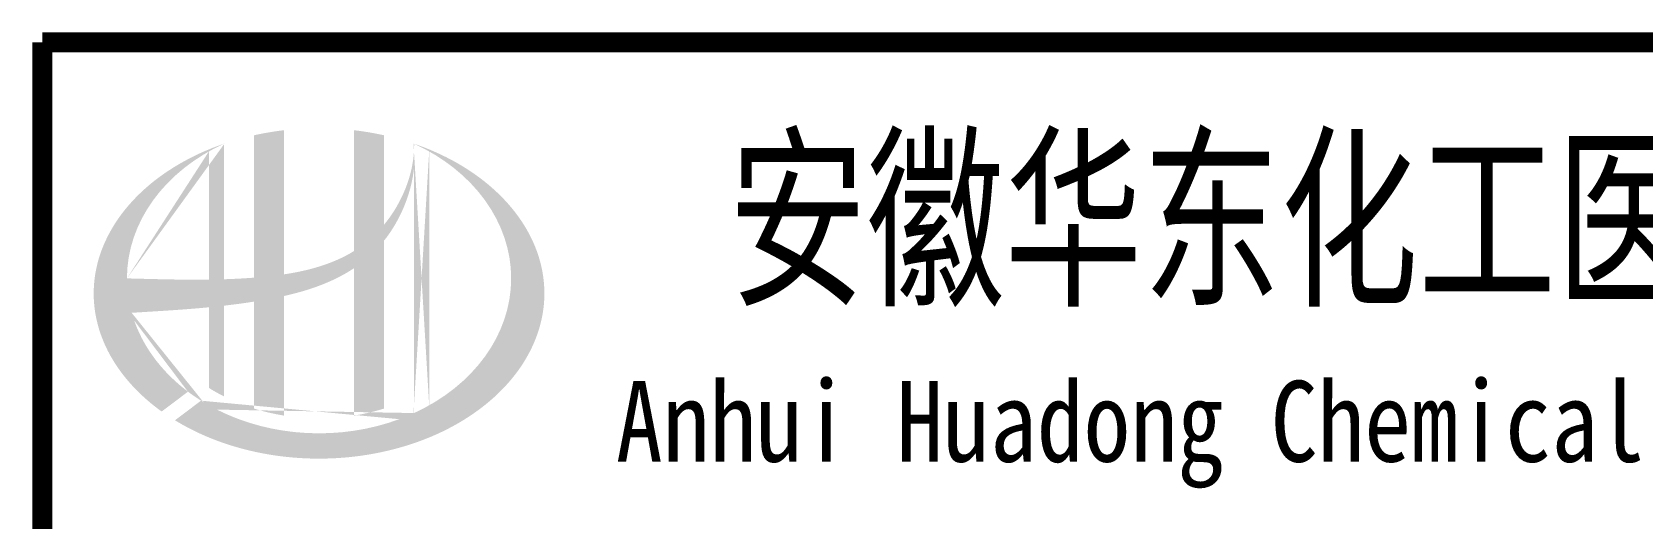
# Model space of a CAD drawing. Extents: x 6128144 to 12201635, y -1670122 to -706096.
# Drawn here: x 6269494 to 6272281, y -750664 to -749822 of the extents above; entities that cross this region are included whole.
import ezdxf
from ezdxf.enums import TextEntityAlignment as Align

# ---------------------------------------------------------------- set-up
doc = ezdxf.new("R2010")
doc.units = 0
doc.header["$LTSCALE"] = 1000
doc.header["$MEASUREMENT"] = 0
doc.layers.get('0').update_dxf_attribs({"linetype": 'CONTINUOUS'})
doc.styles.add('宋体', font='', dxfattribs={"width": 0.7})
doc.styles.get('宋体').set_extended_font_data('SimSun')

msp = doc.modelspace()

# ---------------------------------------------------------------- hatches: boundary and pattern name
h = msp.add_hatch(color=256)
edge = h.paths.add_edge_path()
edge.add_spline(control_points=[(6269929.5, -750278.7), (6269932.6, -750278), (6269935.6, -750277.3), (6269960.2, -750271.4), (6269981.5, -750264.9), (6270018.9, -750249.3), (6270035.4, -750240.8), (6270050.8, -750230.5)], knot_values=[61.629012, 61.629012, 61.629012, 61.629012, 63.330431, 63.330431, 75.353634, 75.353634, 85.398649, 85.398649, 85.398649, 85.398649], degree=3, periodic=0)
edge.add_line((6270050.8, -750230.5), (6270050.8, -750485.7))
edge.add_spline(control_points=[(6270050.8, -750485.7), (6270059.4, -750484.3), (6270067.9, -750482.6), (6270085.3, -750478.6), (6270094.2, -750476.2), (6270102.8, -750473.5)], knot_values=[4.908456, 4.908456, 4.908456, 4.908456, 4.992821, 4.992821, 5.083034, 5.083034, 5.083034, 5.083034], degree=3, periodic=0)
edge.add_line((6270102.8, -750473.5), (6270102.8, -750182.7))
edge.add_spline(control_points=[(6270102.8, -750182.7), (6270107.2, -750177.3), (6270111.3, -750171.6), (6270124.3, -750151.8), (6270132.1, -750136.8), (6270146.8, -750100.4), (6270152.4, -750078.5), (6270154.7, -750055.8), (6270154.8, -750055.2), (6270154.8, -750054.6)], knot_values=[97.991744, 97.991744, 97.991744, 97.991744, 101.64219, 101.64219, 110.337975, 110.337975, 121.934322, 121.934322, 122.270691, 122.270691, 122.270691, 122.270691], degree=3, periodic=0)
edge.add_line((6270154.8, -750054.6), (6270154.8, -750019.3))
edge.add_spline(control_points=[(6270154.8, -750019.3), (6270154.8, -750023.2), (6270154.6, -750027), (6270154.3, -750030.9)], knot_values=[126.194075, 126.194075, 126.194075, 126.194075, 128.396762, 128.396762, 128.396762, 128.396762], degree=3, periodic=0)
edge.add_spline(control_points=[(6270154.3, -750030.9), (6270154.1, -750034), (6270153.8, -750037.1), (6270153.4, -750040.2)], knot_values=[124.417049, 124.417049, 124.417049, 124.417049, 126.194075, 126.194075, 126.194075, 126.194075], degree=3, periodic=0)
edge.add_spline(control_points=[(6270153.4, -750040.2), (6270152.8, -750044.7), (6270152.1, -750049.3), (6270151.2, -750053.8)], knot_values=[121.80529, 121.80529, 121.80529, 121.80529, 124.417049, 124.417049, 124.417049, 124.417049], degree=3, periodic=0)
edge.add_spline(control_points=[(6270151.2, -750053.8), (6270150, -750059.9), (6270148.5, -750066), (6270146.8, -750072)], knot_values=[118.31574, 118.31574, 118.31574, 118.31574, 121.80529, 121.80529, 121.80529, 121.80529], degree=3, periodic=0)
edge.add_spline(control_points=[(6270146.8, -750072), (6270145.1, -750078), (6270143, -750084.1), (6270140.8, -750090)], knot_values=[114.795988, 114.795988, 114.795988, 114.795988, 118.31574, 118.31574, 118.31574, 118.31574], degree=3, periodic=0)
edge.add_spline(control_points=[(6270140.8, -750090), (6270138.5, -750095.8), (6270136, -750101.6), (6270133.3, -750107.3)], knot_values=[111.329641, 111.329641, 111.329641, 111.329641, 114.795988, 114.795988, 114.795988, 114.795988], degree=3, periodic=0)
edge.add_spline(control_points=[(6270133.3, -750107.3), (6270130.5, -750113), (6270127.5, -750118.7), (6270124.3, -750124.3)], knot_values=[107.79529, 107.79529, 107.79529, 107.79529, 111.329641, 111.329641, 111.329641, 111.329641], degree=3, periodic=0)
edge.add_spline(control_points=[(6270124.3, -750124.3), (6270121.2, -750129.7), (6270117.8, -750135), (6270114.2, -750140.1)], knot_values=[104.343579, 104.343579, 104.343579, 104.343579, 107.79529, 107.79529, 107.79529, 107.79529], degree=3, periodic=0)
edge.add_spline(control_points=[(6270114.2, -750140.1), (6270110.6, -750145.3), (6270106.8, -750150.3), (6270102.8, -750155.1)], knot_values=[100.8507, 100.8507, 100.8507, 100.8507, 104.343579, 104.343579, 104.343579, 104.343579], degree=3, periodic=0)
edge.add_line((6270102.8, -750155.1), (6270102.8, -750000.5))
edge.add_spline(control_points=[(6270102.8, -750000.5), (6270085.8, -749996.7), (6270068.4, -749993.8), (6270050.8, -749991.7)], knot_values=[4.423999, 4.423999, 4.423999, 4.423999, 4.558741, 4.558741, 4.558741, 4.558741], degree=3, periodic=0)
edge.add_line((6270050.8, -749991.7), (6270050.8, -750200.8))
edge.add_spline(control_points=[(6270050.8, -750200.8), (6270014.9, -750223.1), (6269972.8, -750234.7), (6269929.5, -750241.2)], knot_values=[63.246215, 63.246215, 63.246215, 63.246215, 87.689124, 87.689124, 87.689124, 87.689124], degree=3, periodic=0)
edge.add_line((6269929.5, -750241.2), (6269929.5, -749991.7))
edge.add_spline(control_points=[(6269929.5, -749991.7), (6269911.9, -749993.8), (6269894.5, -749996.7), (6269877.5, -750000.5)], knot_values=[4.866038, 4.866038, 4.866038, 4.866038, 5.000777, 5.000777, 5.000777, 5.000777], degree=3, periodic=0)
edge.add_line((6269877.5, -750000.5), (6269877.5, -750246.9))
edge.add_spline(control_points=[(6269877.5, -750246.9), (6269876.7, -750247), (6269859.2, -750248.3), (6269841.9, -750249.2), (6269825.5, -750249.7)], knot_values=[43.657356, 43.657356, 43.657356, 43.657356, 44.134253, 53.497092, 53.497092, 53.497092, 53.497092], degree=3, periodic=0)
edge.add_line((6269825.5, -750249.7), (6269825.5, -750015.1))
edge.add_spline(control_points=[(6269825.5, -750015.1), (6269817, -750018.1), (6269808.6, -750021.2), (6269800.4, -750024.6)], knot_values=[5.14157, 5.14157, 5.14157, 5.14157, 5.212921, 5.212921, 5.212921, 5.212921], degree=3, periodic=0)
edge.add_spline(control_points=[(6269800.4, -750024.6), (6269797, -750026), (6269793.5, -750027.4), (6269777.4, -750034.5), (6269765.2, -750040.7), (6269753.4, -750047.3)], knot_values=[5.212921, 5.212921, 5.212921, 5.212921, 5.24296, 5.24296, 5.355623, 5.355623, 5.355623, 5.355623], degree=3, periodic=0)
edge.add_spline(control_points=[(6269753.4, -750047.3), (6269746, -750051.4), (6269738.7, -750055.8), (6269731.8, -750060.4)], knot_values=[5.355623, 5.355623, 5.355623, 5.355623, 5.426974, 5.426974, 5.426974, 5.426974], degree=3, periodic=0)
edge.add_spline(control_points=[(6269731.8, -750060.4), (6269728, -750062.8), (6269724.4, -750065.2), (6269717.7, -750070), (6269714.5, -750072.2), (6269711.5, -750074.5)], knot_values=[5.426974, 5.426974, 5.426974, 5.426974, 5.464765, 5.464765, 5.498325, 5.498325, 5.498325, 5.498325], degree=3, periodic=0)
edge.add_spline(control_points=[(6269711.5, -750074.5), (6269698.4, -750084.3), (6269686.4, -750094.8), (6269675.5, -750105.7)], knot_values=[5.498325, 5.498325, 5.498325, 5.498325, 5.641027, 5.641027, 5.641027, 5.641027], degree=3, periodic=0)
edge.add_spline(control_points=[(6269675.5, -750105.7), (6269672, -750109.2), (6269668.6, -750112.8), (6269658.4, -750124.1), (6269651.9, -750132), (6269646, -750140.1)], knot_values=[5.641027, 5.641027, 5.641027, 5.641027, 5.686569, 5.686569, 5.783729, 5.783729, 5.783729, 5.783729], degree=3, periodic=0)
edge.add_spline(control_points=[(6269646, -750140.1), (6269638.5, -750150.5), (6269631.8, -750161.2), (6269625.3, -750173.7), (6269624.4, -750175.3), (6269623.7, -750176.9)], knot_values=[5.783729, 5.783729, 5.783729, 5.783729, 5.908374, 5.908374, 5.92643, 5.92643, 5.92643, 5.92643], degree=3, periodic=0)
edge.add_spline(control_points=[(6269623.7, -750176.9), (6269617.4, -750189.4), (6269612.4, -750202.2), (6269608.6, -750215.2)], knot_values=[5.92643, 5.92643, 5.92643, 5.92643, 6.069132, 6.069132, 6.069132, 6.069132], degree=3, periodic=0)
edge.add_spline(control_points=[(6269608.6, -750215.2), (6269607, -750220.8), (6269605.7, -750226.3), (6269603, -750239.4), (6269601.8, -750246.9), (6269601.1, -750254.5)], knot_values=[6.069132, 6.069132, 6.069132, 6.069132, 6.130179, 6.130179, 6.211834, 6.211834, 6.211834, 6.211834], degree=3, periodic=0)
edge.add_spline(control_points=[(6269601.1, -750254.5), (6269600.5, -750261), (6269600.2, -750267.6), (6269600.2, -750274.2)], knot_values=[6.211834, 6.211834, 6.211834, 6.211834, 6.283185, 6.283185, 6.283185, 6.283185], degree=3, periodic=0)
edge.add_spline(control_points=[(6269600.2, -750274.2), (6269600.2, -750278.9), (6269600.3, -750283.6), (6269600.6, -750288.2)], knot_values=[6.283185, 6.283185, 6.283185, 6.283185, 6.333655, 6.333655, 6.333655, 6.333655], degree=3, periodic=0)
edge.add_spline(control_points=[(6269600.6, -750288.2), (6269601.3, -750297.6), (6269602.5, -750306.9), (6269604.4, -750316.1)], knot_values=[6.333655, 6.333655, 6.333655, 6.333655, 6.434594, 6.434594, 6.434594, 6.434594], degree=3, periodic=0)
edge.add_spline(control_points=[(6269604.4, -750316.1), (6269604.5, -750316.7), (6269604.7, -750317.3), (6269606.6, -750326.6), (6269609, -750335.2), (6269611.9, -750343.7)], knot_values=[6.434594, 6.434594, 6.434594, 6.434594, 6.441278, 6.441278, 6.535532, 6.535532, 6.535532, 6.535532], degree=3, periodic=0)
edge.add_spline(control_points=[(6269611.9, -750343.7), (6269615.1, -750352.8), (6269618.8, -750361.8), (6269623.2, -750370.7)], knot_values=[6.535532, 6.535532, 6.535532, 6.535532, 6.636471, 6.636471, 6.636471, 6.636471], degree=3, periodic=0)
edge.add_spline(control_points=[(6269623.2, -750370.7), (6269624.3, -750373), (6269625.4, -750375.2), (6269630.1, -750384), (6269634, -750390.5), (6269638.2, -750397)], knot_values=[6.636471, 6.636471, 6.636471, 6.636471, 6.661894, 6.661894, 6.73741, 6.73741, 6.73741, 6.73741], degree=3, periodic=0)
edge.add_spline(control_points=[(6269638.2, -750397), (6269643.7, -750405.5), (6269649.9, -750413.9), (6269656.7, -750422.1)], knot_values=[6.73741, 6.73741, 6.73741, 6.73741, 6.838349, 6.838349, 6.838349, 6.838349], degree=3, periodic=0)
edge.add_spline(control_points=[(6269656.7, -750422.1), (6269659.7, -750425.7), (6269662.7, -750429.2), (6269670, -750437.2), (6269674.3, -750441.6), (6269678.7, -750445.9)], knot_values=[6.838349, 6.838349, 6.838349, 6.838349, 6.88251, 6.88251, 6.939288, 6.939288, 6.939288, 6.939288], degree=3, periodic=0)
edge.add_spline(control_points=[(6269678.7, -750445.9), (6269686.6, -750453.6), (6269695, -750461.1), (6269704, -750468.2)], knot_values=[6.939288, 6.939288, 6.939288, 6.939288, 7.040227, 7.040227, 7.040227, 7.040227], degree=3, periodic=0)
edge.add_spline(control_points=[(6269704, -750468.2), (6269708.4, -750471.7), (6269713, -750475.2), (6269717.8, -750478.6)], knot_values=[7.040227, 7.040227, 7.040227, 7.040227, 7.090696, 7.090696, 7.090696, 7.090696], degree=3, periodic=0)
edge.add_line((6269717.8, -750478.6), (6269763.3, -750444.4))
edge.add_ellipse((6269990.2, -750248.2), major_axis=(332.5, 0), ratio=0.806676, start_angle=192.819, end_angle=226.9853, ccw=False)
edge.add_spline(control_points=[(6269665.9, -750307.8), (6269678, -750307), (6269690, -750306.3), (6269734.3, -750303.5), (6269766.8, -750301.4), (6269799.5, -750298.2)], knot_values=[11.398263, 11.398263, 11.398263, 11.398263, 18.40729, 18.40729, 37.18094, 37.18094, 37.18094, 37.18094], degree=3, periodic=0)
edge.add_line((6269799.5, -750298.2), (6269799.5, -750437.7))
edge.add_spline(control_points=[(6269799.5, -750437.7), (6269801.3, -750438.9), (6269803.1, -750440), (6269811.6, -750445.1), (6269818.4, -750448.8), (6269825.5, -750452.4)], knot_values=[4.049945, 4.049945, 4.049945, 4.049945, 4.072021, 4.072021, 4.153257, 4.153257, 4.153257, 4.153257], degree=3, periodic=0)
edge.add_line((6269825.5, -750452.4), (6269825.5, -750295.5))
edge.add_spline(control_points=[(6269825.5, -750295.5), (6269841.6, -750293.6), (6269857.8, -750291.5), (6269875.2, -750288.8), (6269876.4, -750288.7), (6269877.5, -750288.5)], knot_values=[42.135009, 42.135009, 42.135009, 42.135009, 51.307228, 51.307228, 51.948574, 51.948574, 51.948574, 51.948574], degree=3, periodic=0)
edge.add_line((6269877.5, -750288.5), (6269877.5, -750473.5))
edge.add_spline(control_points=[(6269877.5, -750473.5), (6269894.3, -750478.7), (6269911.8, -750482.8), (6269929.5, -750485.7)], knot_values=[4.34174, 4.34174, 4.34174, 4.34174, 4.516316, 4.516316, 4.516316, 4.516316], degree=3, periodic=0)
edge.add_line((6269929.5, -750485.7), (6269929.5, -750278.7))
edge = h.paths.add_edge_path(flags=16)
edge.add_ellipse((6269990.2, -750248.2), major_axis=(332.5, 0), ratio=0.806676, start_angle=124.9875, end_angle=179.999, ccw=False)
edge.add_line((6269799.5, -750028.5), (6269799.5, -750250.3))
edge.add_spline(control_points=[(6269799.5, -750250.3), (6269751.8, -750250.9), (6269704.9, -750249.4), (6269657.7, -750248.2)], knot_values=[11.27373, 11.27373, 11.27373, 11.27373, 38.687513, 38.687513, 38.687513, 38.687513], degree=3, periodic=0)
edge = h.paths.add_edge_path()
edge.add_spline(control_points=[(6269740.8, -750493.8), (6269756.3, -750503.3), (6269772.8, -750511.9), (6269815.2, -750530.6), (6269841.8, -750539.5), (6269897.2, -750552.8), (6269925.9, -750557.1), (6269984, -750561), (6270013.3, -750560.5), (6270071.1, -750554.8), (6270099.5, -750549.5), (6270154, -750534.5), (6270180.1, -750524.8), (6270228.6, -750501.3), (6270250.9, -750487.6), (6270290.9, -750457.2), (6270308.5, -750440.4), (6270338.2, -750404.6), (6270350.2, -750385.7), (6270368.4, -750346.6), (6270374.6, -750326.5), (6270380.9, -750285.9), (6270381, -750265.4), (6270375.3, -750224.7), (6270369.4, -750204.4), (6270351.6, -750165.1), (6270339.7, -750146), (6270310.2, -750109.9), (6270292.7, -750092.9), (6270252.8, -750062.1), (6270230.4, -750048.2), (6270189.9, -750028.4), (6270172.7, -750021.3), (6270154.8, -750015.1)], knot_values=[0.886421, 0.886421, 0.886421, 0.886421, 1.040557, 1.040557, 1.261172, 1.261172, 1.481788, 1.481788, 1.702404, 1.702404, 1.92302, 1.92302, 2.143636, 2.143636, 2.364252, 2.364252, 2.584868, 2.584868, 2.805484, 2.805484, 3.026099, 3.026099, 3.246715, 3.246715, 3.46852, 3.46852, 3.690325, 3.690325, 3.91213, 3.91213, 4.133935, 4.133935, 4.283209, 4.283209, 4.283209, 4.283209], degree=3, periodic=0)
edge.add_line((6270154.8, -750015.1), (6270154.8, -750015.2))
edge.add_spline(control_points=[(6270154.8, -750015.2), (6270154.9, -750016.6), (6270154.9, -750018), (6270154.8, -750019.3)], knot_values=[128.396762, 128.396762, 128.396762, 128.396762, 129.192193, 129.192193, 129.192193, 129.192193], degree=3, periodic=0)
edge.add_line((6270154.8, -750019.3), (6270154.8, -750481.3))
edge.add_ellipse((6269990.2, -750248.2), major_axis=(332.5, 0), ratio=0.806676, start_angle=232.1054, end_angle=299.6833, ccw=False)
edge.add_line((6269785.9, -750459.9), (6269740.8, -750493.8))
edge = h.paths.add_edge_path(flags=16)
edge.add_ellipse((6269990.2, -750248.2), major_axis=(332.5, 0), ratio=0.806676, start_angle=304.9875, end_angle=415.0121, ccw=False)
edge.add_line((6270180.8, -750468), (6270180.8, -750028.5))

# ---------------------------------------------------------------- linework, layer by layer
at = {"const_width": 35}
for points in [[(6278511.2, -749839.6), (6269511.2, -749839.6)], [(6269511.2, -749839.6), (6269511.2, -752839.6)]]:
    msp.add_lwpolyline(points, dxfattribs=at)

# ---------------------------------------------------------------- texts
at = {"style": '宋体'}
for s, height, width, p in [('安徽华东化工医药工程有限责任公司', 250, 0.7, (6272608.7, -750139.6)), ('Anhui Huadong Chemical & Medical Engineering Co.,Ltd', 140, 0.85, (6272608.7, -750514.6))]:
    msp.add_text(s, height=height, dxfattribs=dict(at, width=width)).set_placement(p, align=Align.MIDDLE)

doc.saveas('drawing.dxf')
